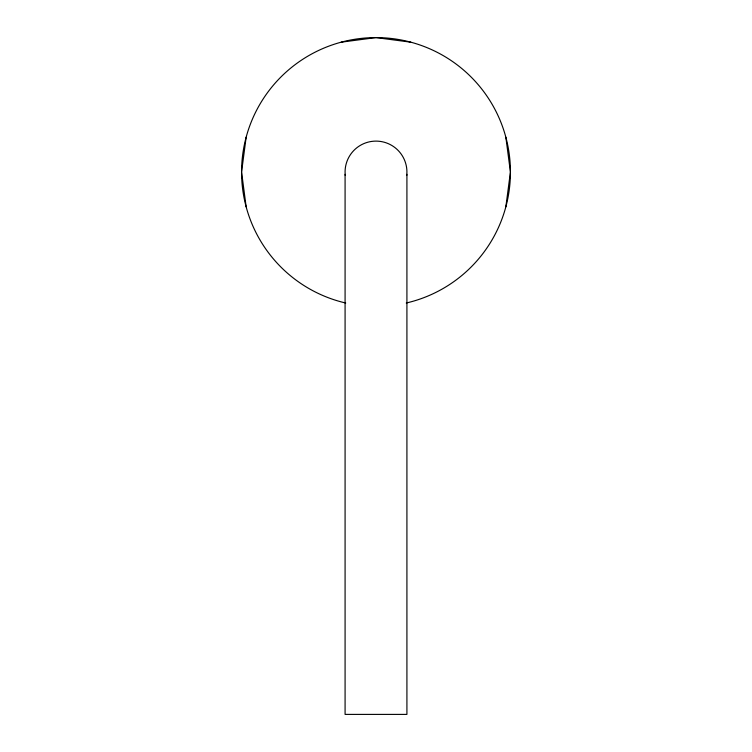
<?xml version="1.0" encoding="UTF-8"?>
<svg xmlns="http://www.w3.org/2000/svg" width="752" height="752" viewBox="0 0 752 752"><rect width="100%" height="100%" fill="white"/><g stroke="black" fill="none" stroke-linecap="round" stroke-linejoin="round"><path stroke-width="1.13" d="M246.148 137.24L241.571 172.029L246.148 206.828M505.852 206.828L510.429 172.029L505.852 137.24M341.211 42.178L376 37.6L410.789 42.178M406.917 174.323L406.917 714.4L345.083 714.4L345.083 174.323M345.723 303.009A134.429 134.429 0 0 1 264.995 96.2A134.429 134.429 0 0 1 487.005 96.2A134.429 134.429 0 0 1 406.277 303.009M345.271 175.489A30.917 30.917 0 0 1 376 141.113A30.917 30.917 0 0 1 406.729 175.489"/></g></svg>
